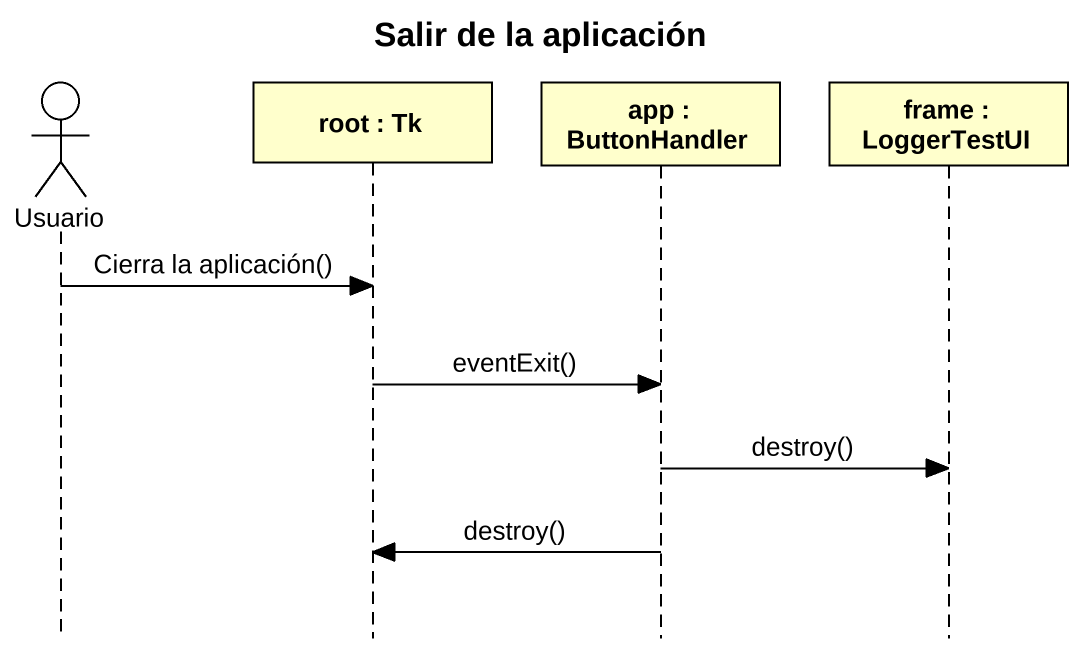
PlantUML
@startuml
title Salir de la aplicación
hide footbox
actor Usuario
participant "root : Tk" as root
participant "app : ButtonHandler" as app
participant "frame : LoggerTestUI" as frame_

Usuario -> root : Cierra la aplicación()
root -> app : eventExit()
app -> frame_ : destroy()
app -> root : destroy()
@enduml
